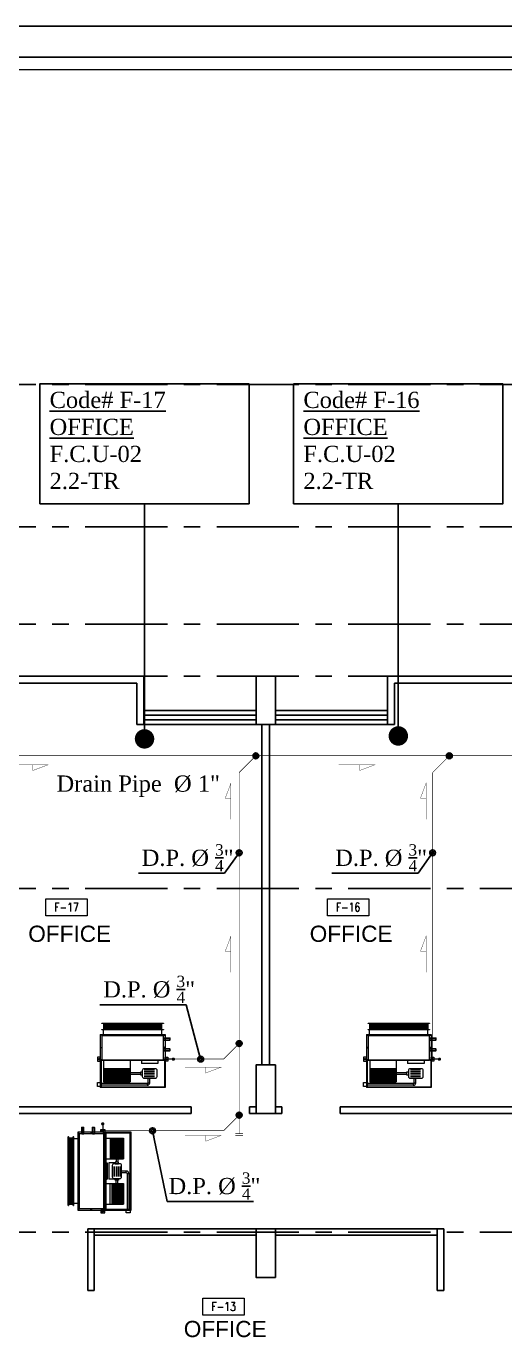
# Model space of a CAD drawing. Extents: x -711 to 2784, y 81 to 852.
# Drawn here: x -677.58 to -670.19, y 138.68 to 158.99 of the extents above; entities that cross this region are included whole.
import ezdxf
from ezdxf.enums import TextEntityAlignment as Align

# ---------------------------------------------------------------- set-up
doc = ezdxf.new("R2010")
doc.units = 0
doc.header["$MEASUREMENT"] = 0
for name, pattern in [('CENTERX2', [101.6, 63.5, -12.7, 12.7, -12.7]), ('DASHDOT', [1, 0.5, -0.25, 0, -0.25]), ('HIDDEN-Z', [3, 2, -1])]:
    doc.linetypes.add(name, pattern=pattern)
for name, color, linetype in [('01_AC-EQUIP', 206, 'Continuous'), ('AXIS', 1, 'CENTERX2'), ('CH.W.PIPING TEXT', 4, 'Continuous'), ('COL', 2, 'Continuous'), ('COLHATCH', 5, 'Continuous'), ('DRAIN PIPE', 4, 'Continuous'), ('fram', 252, 'Continuous'), ('M-CH-WP-R', 40, 'HIDDEN-Z'), ('M-CH-WP-S', 142, 'Continuous'), ('M-EQBMNT', 21, 'Continuous'), ('WALL', 4, 'Continuous'), ('WIN', 5, 'Continuous'), ('ZONE TEXT', 73, 'Continuous')]:
    doc.layers.add(name, color=color, linetype=linetype)
doc.layers.add('A-SYMB-RMNU', color=4, linetype='Continuous', lineweight=9)
doc.styles.add('AC', font='romans.shx', dxfattribs={"height": 0.2})
doc.styles.add('ARABY', font='sosa.shx')
doc.styles.add('ROMANS-TITLE', font='ROMANS.shx', dxfattribs={"width": 0.8})
doc.dimstyles.new('IHAB', dxfattribs={"dimscale": 0, "dimtxt": 0.15, "dimasz": 0.09, "dimexe": 0.18, "dimexo": 0.0625, "dimgap": 0, "dimtad": 0, "dimtih": 1, "dimtoh": 1, "dimzin": 0, "dimdsep": 46, "dimtxsty": 'ARABY', "dimcen": 0.03, "dimse1": 1, "dimse2": 1, "dimclrd": 36, "dimclrt": 42, "dimadec": 0, "dimazin": 0, "dimtfac": 1, "dimtmove": 1, "dimatfit": 3, "dimldrblk": 'ORIGIN', "dimfxl": 1, "dimtolj": 1, "dimtzin": 0, "dimarcsym": 0})

# ---------------------------------------------------------------- blocks, each defined once
blk = doc.blocks.new('A$C069E27EC')
at = {"layer": '01_AC-EQUIP', "color": 2, "linetype": 'Continuous'}
for p, q in [((0, 0), (0, -130)), ((1, 0.3), (0.5, -1.3)), ((1, 0.3), (1.5, -1.3)), ((2, 0.3), (1.5, -1.3)), ((2, 0.3), (2.5, -1.3)), ((3, 0.3), (2.5, -1.3)), ((3, 0.3), (3.6, -1.3)), ((4.1, 0.3), (3.6, -1.3)), ((4.1, 0.3), (4.6, -1.3)), ((5.1, 0.3), (4.6, -1.3)), ((5.1, 0.3), (5.6, -1.3)), ((6.1, 0.3), (5.6, -1.3)), ((6.1, 0.3), (6.6, -1.3)), ((7.1, 0.3), (6.6, -1.3)), ((7.1, 0.3), (7.6, -1.3)), ((8.1, 0.3), (7.6, -1.3)), ((8.1, 0.3), (8.6, -1.3)), ((9.2, 0.3), (8.6, -1.3)), ((9.2, 0.3), (9.7, -1.3)), ((1.5, -128.7), (1.5, -1.3)), ((2.5, -128.7), (2.5, -1.3)), ((3.6, -128.7), (3.6, -1.3)), ((4.6, -128.7), (4.6, -1.3)), ((5.6, -128.7), (5.6, -1.3)), ((6.6, -128.7), (6.6, -1.3)), ((7.6, -128.7), (7.6, -1.3)), ((8.6, -128.7), (8.6, -1.3)), ((1, -130.3), (0.5, -128.7)), ((1, -130.3), (1.5, -128.7)), ((2, -130.3), (1.5, -128.7)), ((2, -130.3), (2.5, -128.7)), ((3, -130.3), (2.5, -128.7)), ((3, -130.3), (3.6, -128.7)), ((4.1, -130.3), (3.6, -128.7)), ((4.1, -130.3), (4.6, -128.7)), ((5.1, -130.3), (4.6, -128.7)), ((5.1, -130.3), (5.6, -128.7)), ((6.1, -130.3), (5.6, -128.7)), ((6.1, -130.3), (6.6, -128.7)), ((7.1, -130.3), (6.6, -128.7)), ((7.1, -130.3), (7.6, -128.7)), ((8.1, -130.3), (7.6, -128.7)), ((8.1, -130.3), (8.6, -128.7)), ((9.2, -130.3), (8.6, -128.7)), ((9.2, -130.3), (9.7, -128.7))]:
    blk.add_line(p, q, dxfattribs=at)
for points in [[(0, 2.5), (0.5, 2.5), (0.5, -132.5), (0, -132.5)], [(9.7, 2.5), (10.2, 2.5), (10.2, -132.5), (9.7, -132.5)]]:
    blk.add_lwpolyline(points, close=True, dxfattribs=at)
blk = doc.blocks.new('A$C7CD32F90')
at = {"layer": '01_AC-EQUIP', "color": 1, "lineweight": 20}
for p, q in [((0.089, -0.4), (0.089, -0.116)), ((0.408, -0.116), (0.089, -0.116)), ((0.408, -0.117), (0.089, -0.117)), ((0.408, -0.119), (0.089, -0.119)), ((0.408, -0.122), (0.089, -0.122)), ((0.408, -0.125), (0.089, -0.125)), ((0.408, -0.128), (0.089, -0.128)), ((0.408, -0.132), (0.089, -0.132)), ((0.408, -0.136), (0.089, -0.136)), ((0.408, -0.141), (0.089, -0.141)), ((0.408, -0.148), (0.089, -0.148)), ((0.408, -0.155), (0.089, -0.155)), ((0.408, -0.164), (0.089, -0.164)), ((0.408, -0.173), (0.089, -0.173)), ((0.408, -0.183), (0.089, -0.183)), ((0.408, -0.193), (0.089, -0.193)), ((0.408, -0.201), (0.089, -0.201)), ((0.408, -0.4), (0.408, -0.116)), ((0.683, -0.168), (0.526, -0.168)), ((0.683, -0.194), (0.526, -0.194)), ((0.599, -0.074), (0.599, -0.145)), ((0.626, -0.074), (0.599, -0.074)), ((0.626, -0.074), (0.626, -0.145)), ((0.639, -0.035), (1.2, -0.035)), ((0.639, -0.061), (0.639, -0.035)), ((0.639, -0.061), (1.2, -0.061)), ((0.791, -0.4), (0.791, -0.116)), ((0.791, -0.116), (1.11, -0.116)), ((0.791, -0.117), (1.11, -0.117)), ((0.791, -0.119), (1.11, -0.119)), ((0.791, -0.122), (1.11, -0.122)), ((0.791, -0.125), (1.11, -0.125)), ((0.791, -0.128), (1.11, -0.128)), ((0.791, -0.132), (1.11, -0.132)), ((0.791, -0.136), (1.11, -0.136)), ((0.791, -0.141), (1.11, -0.141)), ((0.791, -0.148), (1.11, -0.148)), ((0.791, -0.155), (1.11, -0.155)), ((0.791, -0.164), (1.11, -0.164)), ((0.791, -0.173), (1.11, -0.173)), ((0.791, -0.183), (1.11, -0.183)), ((0.791, -0.193), (1.11, -0.193)), ((0.791, -0.201), (1.11, -0.201)), ((1.11, -0.4), (1.11, -0.116)), ((0.408, -0.209), (0.089, -0.209)), ((0.408, -0.219), (0.089, -0.219)), ((0.408, -0.229), (0.089, -0.229)), ((0.408, -0.239), (0.089, -0.239)), ((0.408, -0.255), (0.089, -0.255)), ((0.408, -0.275), (0.089, -0.275)), ((0.408, -0.295), (0.089, -0.295)), ((0.089, -0.321), (0.408, -0.321)), ((0.408, -0.204), (0.46, -0.204)), ((0.408, -0.231), (0.46, -0.231)), ((0.472, -0.243), (0.472, -0.343)), ((0.472, -0.343), (0.726, -0.343)), ((0.472, -0.37), (0.726, -0.37)), ((0.472, -0.4), (0.472, -0.37)), ((0.683, -0.221), (0.526, -0.221)), ((0.683, -0.248), (0.526, -0.248)), ((0.683, -0.274), (0.526, -0.274)), ((0.726, -0.243), (0.726, -0.343)), ((0.726, -0.4), (0.726, -0.37)), ((0.791, -0.204), (0.739, -0.204)), ((0.791, -0.231), (0.739, -0.231)), ((0.791, -0.209), (1.11, -0.209)), ((0.791, -0.219), (1.11, -0.219)), ((0.791, -0.229), (1.11, -0.229)), ((0.791, -0.239), (1.11, -0.239)), ((0.791, -0.255), (1.11, -0.255)), ((0.791, -0.275), (1.11, -0.275)), ((0.791, -0.295), (1.11, -0.295)), ((1.11, -0.321), (0.791, -0.321)), ((0.022, -0.425), (0.001, -0.425)), ((0.011, -0.418), (0.011, -0.432)), ((0.011, -0.608), (0.011, -0.622)), ((1.178, -0.425), (1.199, -0.425)), ((1.189, -0.418), (1.189, -0.432)), ((1.189, -0.608), (1.189, -0.622)), ((0.022, -0.615), (0.001, -0.615)), ((0.022, -0.81), (0.001, -0.81)), ((0.011, -0.803), (0.011, -0.817)), ((1.178, -0.615), (1.199, -0.615)), ((1.178, -0.81), (1.199, -0.81)), ((1.189, -0.803), (1.189, -0.817)), ((0.1, -0.824), (0.1, -0.89)), ((1.1, -0.824), (1.1, -0.89))]:
    blk.add_line(p, q, dxfattribs=at)
at = {"layer": '01_AC-EQUIP', "color": 1, "linetype": 'DASHDOT', "lineweight": 20}
for p, q in [((0.408, -0.193), (0.089, -0.193)), ((0.791, -0.193), (1.11, -0.193))]:
    blk.add_line(p, q, dxfattribs=at)
at = {"layer": '01_AC-EQUIP', "color": 4, "lineweight": 20}
blk.add_line((-0.128, -0.438), (-0.023, -0.438), dxfattribs=at)
at = {"layer": '01_AC-EQUIP', "color": 1, "lineweight": 20}
for points in [[(0, -0.4), (1.2, -0.4), (1.2, 0), (0, 0)], [(0.012, -0.388), (1.188, -0.388), (1.188, -0.012), (0.012, -0.012)], [(0.485, -0.193), (0.46, -0.193), (0.46, -0.243), (0.485, -0.243)], [(0.714, -0.193), (0.739, -0.193), (0.739, -0.243), (0.714, -0.243)], [(1.244, -0.076), (1.2, -0.076), (1.2, -0.016), (1.244, -0.016)], [(1.2, -0.4), (0, -0.4), (0, -0.824), (1.2, -0.824)], [(-0.044, -0.407), (0, -0.407), (0, -0.467), (-0.044, -0.467)], [(1.175, -0.42), (0.024, -0.42), (0.024, -0.8), (1.175, -0.8)], [(1.244, -0.407), (1.2, -0.407), (1.2, -0.467), (1.244, -0.467)]]:
    blk.add_lwpolyline(points, close=True, dxfattribs=at)
blk.add_lwpolyline([(0.687, -0.145), (0.511, -0.145, 0.414214), (0.485, -0.171), (0.485, -0.264, 0.414214), (0.511, -0.291), (0.687, -0.291, 0.414214), (0.714, -0.264), (0.714, -0.171, 0.414214)], format="xyb", close=True, dxfattribs=at)
at = {"layer": '01_AC-EQUIP', "color": 4, "lineweight": 20, "const_width": 0.0252}
blk.add_lwpolyline([(-0.126, -0.45, 1), (-0.131, -0.425, 1)], format="xyb", close=True, dxfattribs=at)
at = {"layer": '01_AC-EQUIP', "color": 1, "lineweight": 20}
for centre in [(-0.023, -0.438), (1.223, -0.438)]:
    blk.add_circle(centre, 0.00932, dxfattribs=at)
for radius in [0.0399, 0.0133]:
    blk.add_arc((0.639, -0.074), radius, 90.0006, 180.0006, dxfattribs=at)
at = {"layer": '01_AC-EQUIP', "color": 1, "lineweight": 20, "extrusion": (0, 0, -1)}
for centre, major_axis, start_param, end_param in [((0.011, -0.425), (-0.00827, 0), -1.570796, 4.712389), ((0.011, -0.425), (-0.0047, 0), 3.141593, 9.424778), ((0.011, -0.615), (-0.00827, 0), -1.570796, 4.712389), ((0.011, -0.81), (-0.00827, 0), -1.570796, 4.712389), ((0.011, -0.615), (-0.0047, 0), 3.141593, 9.424778), ((0.011, -0.81), (-0.0047, 0), 3.141593, 9.424778)]:
    blk.add_ellipse(centre, major_axis=major_axis, ratio=0.646018, start_param=start_param, end_param=end_param, dxfattribs=at)
at = {"layer": '01_AC-EQUIP', "color": 1, "lineweight": 20}
for centre, major_axis, start_param, end_param in [((1.189, -0.425), (0.00827, 0), -1.570796, 4.712389), ((1.189, -0.425), (0.0047, 0), 3.141593, 9.424778), ((1.189, -0.615), (0.00827, 0), -1.570796, 4.712389), ((1.189, -0.81), (0.00827, 0), -1.570796, 4.712389), ((1.189, -0.615), (0.0047, 0), 3.141593, 9.424778), ((1.189, -0.81), (0.0047, 0), 3.141593, 9.424778)]:
    blk.add_ellipse(centre, major_axis=major_axis, ratio=0.646018, start_param=start_param, end_param=end_param, dxfattribs=at)
at = {"layer": 'M-CH-WP-R', "color": 6, "linetype": 'ByBlock', "ltscale": 1.5}
blk.add_lwpolyline([(0.025, -0.762), (0.025, -0.732), (-0.075, -0.732), (-0.075, -0.762)], close=True, dxfattribs=at)
at = {"layer": 'M-CH-WP-S', "color": 5, "linetype": 'ByBlock', "ltscale": 1.5}
blk.add_lwpolyline([(0.025, -0.597), (0.025, -0.567), (-0.075, -0.567), (-0.075, -0.597)], close=True, dxfattribs=at)
at = {"layer": 'M-EQBMNT', "color": 21, "linetype": 'ByBlock', "ltscale": 1.5}
for p, q in [((0.408, -0.116), (0.089, -0.116)), ((0.791, -0.116), (1.11, -0.116))]:
    blk.add_line(p, q, dxfattribs=at)
at = {"layer": '01_AC-EQUIP', "color": 1, "lineweight": 20, "xscale": 0.00784765227677817, "yscale": 0.00784765227677817, "zscale": 0.00784765227677817, "rotation": 270}
blk.add_blockref('A$C069E27EC', (1.11, -0.89), dxfattribs=at)
blk = doc.blocks.new('A$C224F6469')
at = {"layer": '01_AC-EQUIP', "color": 1, "lineweight": 20}
for p, q in [((0, 0), (1, 0)), ((0, -0.82), (0, 0)), ((1, -0.82), (1, 0)), ((0.007, -0.004), (0.988, -0.004)), ((0.007, -0.42), (0.007, -0.004)), ((0.32, -0.168), (0.163, -0.168)), ((0.32, -0.194), (0.163, -0.194)), ((0.236, -0.074), (0.236, -0.145)), ((0.263, -0.074), (0.236, -0.074)), ((0.263, -0.074), (0.263, -0.145)), ((0.276, -0.035), (1, -0.035)), ((0.276, -0.061), (0.276, -0.035)), ((0.276, -0.061), (1, -0.061)), ((0.541, -0.42), (0.541, -0.09)), ((0.541, -0.09), (0.949, -0.09)), ((0.541, -0.092), (0.949, -0.092)), ((0.541, -0.094), (0.949, -0.094)), ((0.541, -0.096), (0.949, -0.096)), ((0.541, -0.099), (0.949, -0.099)), ((0.541, -0.103), (0.949, -0.103)), ((0.541, -0.106), (0.949, -0.106)), ((0.541, -0.11), (0.949, -0.11)), ((0.541, -0.115), (0.949, -0.115)), ((0.541, -0.122), (0.949, -0.122)), ((0.541, -0.129), (0.949, -0.129)), ((0.541, -0.138), (0.949, -0.138)), ((0.541, -0.148), (0.949, -0.148)), ((0.541, -0.158), (0.949, -0.158)), ((0.541, -0.168), (0.949, -0.168)), ((0.541, -0.175), (0.949, -0.175)), ((0.541, -0.184), (0.949, -0.184)), ((0.541, -0.194), (0.949, -0.194)), ((0.949, -0.42), (0.949, -0.09)), ((0.988, -0.42), (0.988, -0.004)), ((0.109, -0.37), (0.363, -0.37)), ((0.109, -0.42), (0.109, -0.37)), ((0.32, -0.221), (0.163, -0.221)), ((0.32, -0.248), (0.163, -0.248)), ((0.32, -0.274), (0.163, -0.274)), ((0.363, -0.42), (0.363, -0.37)), ((0.541, -0.204), (0.376, -0.204)), ((0.541, -0.231), (0.376, -0.231)), ((0.541, -0.214), (0.949, -0.214)), ((0.541, -0.23), (0.949, -0.23)), ((0.541, -0.25), (0.949, -0.25)), ((0.541, -0.27), (0.949, -0.27)), ((0.949, -0.295), (0.541, -0.295)), ((0, -0.42), (1, -0.42)), ((0.022, -0.425), (0.001, -0.425)), ((0.011, -0.418), (0.011, -0.432)), ((0.011, -0.608), (0.011, -0.622)), ((0.978, -0.425), (0.999, -0.425)), ((0.989, -0.418), (0.989, -0.432)), ((0.989, -0.608), (0.989, -0.622)), ((0.022, -0.615), (0.001, -0.615)), ((0.022, -0.81), (0.001, -0.81)), ((0.011, -0.803), (0.011, -0.817)), ((0.978, -0.615), (0.999, -0.615)), ((0.978, -0.81), (0.999, -0.81)), ((0.989, -0.803), (0.989, -0.817)), ((1, -0.82), (0, -0.82)), ((0.05, -0.82), (0.05, -0.89)), ((0.95, -0.82), (0.95, -0.89))]:
    blk.add_line(p, q, dxfattribs=at)
at = {"layer": '01_AC-EQUIP', "color": 1, "linetype": 'DASHDOT', "lineweight": 20}
blk.add_line((0.541, -0.168), (0.949, -0.168), dxfattribs=at)
at = {"layer": '01_AC-EQUIP', "color": 4, "lineweight": 20}
blk.add_line((-0.128, -0.438), (-0.023, -0.438), dxfattribs=at)
at = {"layer": '01_AC-EQUIP', "color": 2, "lineweight": 20}
for p, q in [((0.047, -0.9), (0.063, -0.895)), ((0.047, -0.9), (0.063, -0.905)), ((0.047, -0.91), (0.063, -0.905)), ((0.047, -0.91), (0.063, -0.915)), ((0.047, -0.92), (0.063, -0.915)), ((0.047, -0.92), (0.063, -0.925)), ((0.047, -0.931), (0.063, -0.925)), ((0.047, -0.931), (0.063, -0.936)), ((0.047, -0.941), (0.063, -0.936)), ((0.047, -0.941), (0.063, -0.946)), ((0.047, -0.951), (0.063, -0.946)), ((0.047, -0.951), (0.063, -0.956)), ((0.047, -0.961), (0.063, -0.956)), ((0.047, -0.961), (0.063, -0.966)), ((0.047, -0.971), (0.063, -0.966)), ((0.047, -0.971), (0.063, -0.976)), ((0.047, -0.981), (0.063, -0.976)), ((0.047, -0.981), (0.063, -0.987)), ((0.063, -0.905), (0.937, -0.905)), ((0.063, -0.915), (0.937, -0.915)), ((0.063, -0.925), (0.937, -0.925)), ((0.063, -0.936), (0.937, -0.936)), ((0.063, -0.946), (0.937, -0.946)), ((0.063, -0.956), (0.937, -0.956)), ((0.063, -0.966), (0.937, -0.966)), ((0.063, -0.976), (0.937, -0.976)), ((0.953, -0.9), (0.937, -0.895)), ((0.953, -0.9), (0.937, -0.905)), ((0.953, -0.91), (0.937, -0.905)), ((0.953, -0.91), (0.937, -0.915)), ((0.953, -0.92), (0.937, -0.915)), ((0.953, -0.92), (0.937, -0.925)), ((0.953, -0.931), (0.937, -0.925)), ((0.953, -0.931), (0.937, -0.936)), ((0.953, -0.941), (0.937, -0.936)), ((0.953, -0.941), (0.937, -0.946)), ((0.953, -0.951), (0.937, -0.946)), ((0.953, -0.951), (0.937, -0.956)), ((0.953, -0.961), (0.937, -0.956)), ((0.953, -0.961), (0.937, -0.966)), ((0.953, -0.971), (0.937, -0.966)), ((0.953, -0.971), (0.937, -0.976)), ((0.953, -0.981), (0.937, -0.976)), ((0.953, -0.981), (0.937, -0.987))]:
    blk.add_line(p, q, dxfattribs=at)
at = {"layer": '01_AC-EQUIP', "color": 1, "lineweight": 20}
blk.add_lwpolyline([(0.324, -0.145), (0.149, -0.145, 0.414214), (0.122, -0.171), (0.122, -0.264, 0.414214), (0.149, -0.291), (0.324, -0.291, 0.414214), (0.351, -0.264), (0.351, -0.171, 0.414214)], format="xyb", close=True, dxfattribs=at)
for points in [[(0.351, -0.193), (0.376, -0.193), (0.376, -0.243), (0.351, -0.243)], [(1.044, -0.076), (1, -0.076), (1, -0.016), (1.044, -0.016)], [(-0.044, -0.407), (0, -0.407), (0, -0.467), (-0.044, -0.467)], [(0.025, -0.8), (0.975, -0.8), (0.975, -0.42), (0.025, -0.42)], [(1.044, -0.407), (1, -0.407), (1, -0.467), (1.044, -0.467)]]:
    blk.add_lwpolyline(points, close=True, dxfattribs=at)
at = {"layer": '01_AC-EQUIP', "color": 4, "lineweight": 20, "const_width": 0.0252}
blk.add_lwpolyline([(-0.126, -0.45, 1), (-0.131, -0.425, 1)], format="xyb", close=True, dxfattribs=at)
at = {"layer": '01_AC-EQUIP', "color": 2, "lineweight": 20}
for points in [[(0.975, -0.89), (0.975, -0.895), (0.025, -0.895), (0.025, -0.89)], [(0.975, -0.987), (0.975, -0.992), (0.025, -0.992), (0.025, -0.987)]]:
    blk.add_lwpolyline(points, close=True, dxfattribs=at)
at = {"layer": '01_AC-EQUIP', "color": 1, "lineweight": 20}
for centre in [(-0.023, -0.438), (1.023, -0.438)]:
    blk.add_circle(centre, 0.00932, dxfattribs=at)
for radius in [0.0399, 0.0133]:
    blk.add_arc((0.276, -0.074), radius, 90.0006, 180.0006, dxfattribs=at)
at = {"layer": '01_AC-EQUIP', "color": 1, "lineweight": 20, "extrusion": (0, 0, -1)}
for centre, major_axis, start_param, end_param in [((0.011, -0.425), (-0.00827, 0), -1.570796, 4.712389), ((0.011, -0.425), (-0.0047, 0), 3.141593, 9.424778), ((0.011, -0.615), (-0.00827, 0), -1.570796, 4.712389), ((0.011, -0.81), (-0.00827, 0), -1.570796, 4.712389), ((0.011, -0.615), (-0.0047, 0), 3.141593, 9.424778), ((0.011, -0.81), (-0.0047, 0), 3.141593, 9.424778)]:
    blk.add_ellipse(centre, major_axis=major_axis, ratio=0.646018, start_param=start_param, end_param=end_param, dxfattribs=at)
at = {"layer": '01_AC-EQUIP', "color": 1, "lineweight": 20}
for centre, major_axis, start_param, end_param in [((0.989, -0.425), (0.00827, 0), -1.570796, 4.712389), ((0.989, -0.425), (0.0047, 0), 3.141593, 9.424778), ((0.989, -0.615), (0.00827, 0), -1.570796, 4.712389), ((0.989, -0.81), (0.00827, 0), -1.570796, 4.712389), ((0.989, -0.615), (0.0047, 0), 3.141593, 9.424778), ((0.989, -0.81), (0.0047, 0), 3.141593, 9.424778)]:
    blk.add_ellipse(centre, major_axis=major_axis, ratio=0.646018, start_param=start_param, end_param=end_param, dxfattribs=at)
at = {"layer": 'M-CH-WP-R', "color": 6, "linetype": 'ByBlock', "ltscale": 1.5}
blk.add_lwpolyline([(0.025, -0.762), (0.025, -0.732), (-0.075, -0.732), (-0.075, -0.762)], close=True, dxfattribs=at)
at = {"layer": 'M-CH-WP-S', "color": 5, "linetype": 'ByBlock', "ltscale": 1.5}
blk.add_lwpolyline([(0.025, -0.597), (0.025, -0.567), (-0.075, -0.567), (-0.075, -0.597)], close=True, dxfattribs=at)
at = {"layer": 'M-EQBMNT', "color": 21, "linetype": 'ByBlock', "ltscale": 1.5}
blk.add_line((0.541, -0.09), (0.949, -0.09), dxfattribs=at)
blk = doc.blocks.new('DOT')
at = {"color": 0, "linetype": 'ByBlock'}
blk.add_line((-0.5, 0), (-1, 0), dxfattribs=at)
at = {"color": 0, "linetype": 'ByBlock', "const_width": 0.5}
blk.add_lwpolyline([(-0.25, 0, 1), (0.25, 0, 1)], format="xyb", close=True, dxfattribs=at)
blk = doc.blocks.new('A-ROOM')
at = {"layer": 'A-SYMB-RMNU'}
blk.add_lwpolyline([(-425, 175), (425, 175), (425, -175), (-425, -175)], close=True, dxfattribs=at)
at = {"layer": 'A-SYMB-RMNU', "style": 'ROMANS-TITLE', "width": 0.8}
blk.add_attdef('ROOM-NO', text='', height=175, dxfattribs=at).set_placement((0, 0), align=Align.MIDDLE)

msp = doc.modelspace()

# ---------------------------------------------------------------- hatches: boundary and pattern name
at = {"layer": 'COLHATCH', "linetype": 'Continuous'}
h = msp.add_hatch(dxfattribs=at)
h.set_pattern_fill('_USER', color=252, scale=0.05, angle=45, style=0, double=1, pattern_type=0)
h.set_pattern_definition([(45, (-481.988946, -26.312867), (-0.035355339, 0.035355339), []), (135, (-481.988946, -26.312867), (-0.035355339, -0.035355339), [])])
h.paths.add_polyline_path([(-661.549, 151.267), (-661.849, 151.267), (-661.849, 150.367), (-661.549, 150.367)])
h.paths.add_polyline_path([(-659.549, 151.267), (-660.349, 151.267), (-660.349, 150.967), (-659.549, 150.967)])
h.paths.add_polyline_path([(-657.599, 149.267), (-657.899, 149.267), (-657.899, 148.667), (-657.599, 148.667)])
h.paths.add_polyline_path([(-657.199, 145.687), (-657.999, 145.687), (-657.999, 145.387), (-657.199, 145.387)])
h.paths.add_polyline_path([(-659.749, 145.687), (-660.549, 145.687), (-660.549, 145.387), (-659.749, 145.387)])
h.paths.add_polyline_path([(-659.649, 140.637), (-660.549, 140.637), (-660.549, 140.337), (-659.649, 140.337)])
h.paths.add_polyline_path([(-657.199, 140.687), (-657.999, 140.687), (-657.999, 140.387), (-657.199, 140.387)])
h.paths.add_polyline_path([(-659.456, 134.417), (-660.556, 134.417), (-660.556, 134.117), (-659.703, 134.117, -0.011587), (-659.719, 133.431), (-659.47, 133.421, 0.01656)])
h.paths.add_polyline_path([(-659.651, 131.687), (-659.904, 131.687, -0.040808), (-660.493, 129.348), (-660.256, 129.267, 0.04151)])
h.paths.add_polyline_path([(-661.549, 132.287), (-661.849, 132.287), (-661.849, 131.387), (-661.549, 131.387)])
h.paths.add_polyline_path([(-665.679, 132.287), (-666.079, 132.287), (-666.079, 131.387), (-665.679, 131.387)])
h.paths.add_polyline_path([(-669.479, 132.287), (-669.929, 132.287), (-669.929, 131.387), (-669.479, 131.387)])
h.paths.add_polyline_path([(-669.729, 130.467), (-670.029, 130.467), (-670.029, 129.567), (-669.729, 129.567)])
h.paths.add_polyline_path([(-677.729, 132.287), (-678.029, 132.287), (-678.029, 131.387), (-677.729, 131.387)])
h.paths.add_polyline_path([(-677.729, 130.467), (-678.029, 130.467), (-678.029, 129.567), (-677.729, 129.567)])
h.paths.add_polyline_path([(-685.729, 132.287), (-686.029, 132.287), (-686.029, 131.387), (-685.729, 131.387)])
h.paths.add_polyline_path([(-685.729, 130.467), (-686.029, 130.467), (-686.029, 129.567), (-685.729, 129.567)])
h.paths.add_polyline_path([(-693.829, 132.287), (-694.279, 132.287), (-694.279, 131.387), (-693.828, 131.387)])
h.paths.add_polyline_path([(-693.729, 130.467), (-694.029, 130.467), (-694.029, 129.567), (-693.729, 129.567)])
h.paths.add_polyline_path([(-697.679, 132.287), (-698.079, 132.287), (-698.079, 131.387), (-697.679, 131.387)])
h.paths.add_polyline_path([(-701.909, 132.287), (-702.209, 132.287), (-702.209, 131.387), (-701.909, 131.387)])
h.paths.add_polyline_path([(-703.201, 134.417), (-704.301, 134.417, 0.01656), (-704.288, 133.421), (-704.039, 133.431, -0.011587), (-704.054, 134.117), (-703.201, 134.117)])
h.paths.add_polyline_path([(-703.854, 131.687), (-704.107, 131.687, 0.04151), (-703.502, 129.267), (-703.265, 129.348, -0.040808)])
h.paths.add_polyline_path([(-703.209, 140.637), (-704.109, 140.637), (-704.109, 140.337), (-703.209, 140.337)])
h.paths.add_polyline_path([(-705.759, 140.687), (-706.559, 140.687), (-706.559, 140.387), (-705.759, 140.387)])
h.paths.add_polyline_path([(-705.759, 145.687), (-706.559, 145.687), (-706.559, 145.387), (-705.759, 145.387)])
h.paths.add_polyline_path([(-703.209, 145.687), (-704.009, 145.687), (-704.009, 145.387), (-703.209, 145.387)])
h.paths.add_polyline_path([(-705.859, 149.267), (-706.159, 149.267), (-706.159, 148.667), (-705.859, 148.667)])
h.paths.add_polyline_path([(-703.409, 151.267), (-704.209, 151.267), (-704.209, 150.967), (-703.409, 150.967)])
h.paths.add_polyline_path([(-701.909, 151.267), (-702.209, 151.267), (-702.209, 150.367), (-701.909, 150.367)])
h.paths.add_polyline_path([(-697.629, 151.267), (-698.029, 151.267), (-698.029, 150.367), (-697.629, 150.367)])
h.paths.add_polyline_path([(-693.829, 151.267), (-694.279, 151.267), (-694.279, 150.367), (-693.829, 150.367)])
h.paths.add_polyline_path([(-684.479, 153.467), (-684.779, 153.467), (-684.779, 152.867), (-684.479, 152.867)])
h.paths.add_polyline_path([(-684.479, 150.967), (-679.379, 150.967), (-679.379, 149.517), (-679.079, 149.517), (-679.079, 151.267), (-684.779, 151.267), (-684.779, 149.517), (-684.479, 149.517)])
h.paths.add_polyline_path([(-677.729, 153.467), (-678.029, 153.467), (-678.029, 152.867), (-677.729, 152.867)])
h.paths.add_polyline_path([(-677.729, 150.117), (-678.029, 150.117), (-678.029, 149.517), (-677.729, 149.517)])
h.paths.add_polyline_path([(-669.479, 151.267), (-669.929, 151.267), (-669.929, 150.367), (-669.479, 150.367)])
at = {"layer": 'DRAIN PIPE', "linetype": 'Continuous'}
for points in [[(-674.075, 147.736, 1), (-673.985, 147.736, 1)], [(-671.087, 147.736, 1), (-670.998, 147.736, 1)], [(-674.334, 143.295, 1), (-674.244, 143.295, 1)], [(-674.334, 142.19, 1), (-674.244, 142.19, 1)]]:
    msp.add_hatch(color=2, dxfattribs=at).paths.add_polyline_path(points)

# ---------------------------------------------------------------- linework, layer by layer
at = {"layer": 'AXIS', "color": 252, "linetype": 'CENTERX2', "ltscale": 0.02}
for p, q in [((-655.078, 153.467), (-708.68, 153.467)), ((-655.078, 151.267), (-708.68, 151.267)), ((-655.078, 149.767), (-708.68, 149.767)), ((-655.078, 148.967), (-708.68, 148.967)), ((-655.078, 145.687), (-708.68, 145.687)), ((-655.078, 140.387), (-708.68, 140.387))]:
    msp.add_line(p, q, dxfattribs=at)
at = {"layer": 'CH.W.PIPING TEXT', "color": 34, "linetype": 'Continuous'}
for points in [[(-677.368, 151.626), (-674.135, 151.626), (-674.135, 153.474), (-677.368, 153.474)], [(-673.448, 151.626), (-670.215, 151.626), (-670.215, 153.474), (-673.448, 153.474)]]:
    msp.add_lwpolyline(points, close=True, dxfattribs=at)
at = {"layer": 'COL', "color": 252, "linetype": 'Continuous'}
for points in [[(-673.729, 148.967), (-674.029, 148.967), (-674.029, 148.217), (-673.729, 148.217)], [(-673.729, 142.967), (-674.029, 142.967), (-674.029, 142.217), (-673.729, 142.217)], [(-673.729, 140.437), (-674.029, 140.437), (-674.029, 139.687), (-673.729, 139.687)]]:
    msp.add_lwpolyline(points, close=True, dxfattribs=at)
at = {"layer": 'DRAIN PIPE', "color": 6, "const_width": 0.01}
for points in [[(-678.742, 147.736), (-657.846, 147.736)], [(-674.03, 147.736), (-674.289, 147.477)], [(-671.042, 147.736), (-671.301, 147.477)], [(-674.289, 141.907), (-674.289, 147.477)], [(-671.301, 143.056), (-671.301, 147.477)], [(-674.289, 143.295), (-674.528, 143.056)], [(-675.411, 143.056), (-674.528, 143.056)], [(-674.289, 142.19), (-674.528, 141.951)], [(-676.397, 141.951), (-674.528, 141.951)], [(-674.23, 141.907), (-674.348, 141.907)], [(-674.23, 141.88), (-674.348, 141.88)]]:
    msp.add_lwpolyline(points, dxfattribs=at)
at = {"layer": 'DRAIN PIPE', "color": 2, "linetype": 'Continuous', "const_width": 0.005}
for points in [[(-677.801, 147.597), (-677.241, 147.597), (-677.476, 147.509), (-677.476, 147.597)], [(-672.751, 147.597), (-672.191, 147.597), (-672.426, 147.509), (-672.426, 147.597)], [(-674.416, 146.754), (-674.416, 147.315), (-674.505, 147.08), (-674.416, 147.08)], [(-671.401, 146.754), (-671.401, 147.315), (-671.49, 147.08), (-671.401, 147.08)], [(-674.416, 144.394), (-674.416, 144.954), (-674.505, 144.719), (-674.416, 144.719)], [(-671.401, 144.394), (-671.401, 144.954), (-671.49, 144.719), (-671.401, 144.719)], [(-675.127, 142.931), (-674.567, 142.931), (-674.802, 142.842), (-674.802, 142.931)], [(-675.127, 141.878), (-674.567, 141.878), (-674.802, 141.79), (-674.802, 141.878)]]:
    msp.add_lwpolyline(points, dxfattribs=at)
at = {"layer": 'DRAIN PIPE', "color": 2, "linetype": 'Continuous'}
for centre in [(-674.03, 147.736), (-671.043, 147.736), (-674.289, 143.295), (-674.289, 142.19)]:
    msp.add_circle(centre, 0.0448, dxfattribs=at)
at = {"layer": 'fram'}
msp.add_line((-646.067, 158.515), (-710.114, 158.515), dxfattribs=at)
for points in [[(-710.591, 158.992), (-645.591, 158.992), (-645.591, 120.992), (-710.591, 120.992)], [(-653.644, 158.515), (-710.114, 158.515), (-710.114, 121.469), (-653.644, 121.469)]]:
    msp.add_lwpolyline(points, close=True, dxfattribs=at)
at = {"layer": 'WALL', "color": 252, "linetype": 'Continuous'}
for p, q in [((-678.029, 148.967), (-675.759, 148.967)), ((-675.759, 148.967), (-675.759, 148.217)), ((-674.029, 148.217), (-674.029, 148.967)), ((-674.029, 148.967), (-673.729, 148.967)), ((-673.729, 148.967), (-673.729, 148.217)), ((-671.999, 148.967), (-671.999, 148.217)), ((-669.729, 148.967), (-671.999, 148.967)), ((-677.729, 148.857), (-675.869, 148.857)), ((-675.869, 148.857), (-675.869, 148.217)), ((-671.889, 148.857), (-671.889, 148.217)), ((-670.029, 148.857), (-671.889, 148.857)), ((-675.869, 148.217), (-675.759, 148.217)), ((-673.939, 148.217), (-674.029, 148.217)), ((-673.939, 148.217), (-673.939, 142.967)), ((-673.819, 148.217), (-673.819, 142.967)), ((-673.729, 148.217), (-673.819, 148.217)), ((-671.999, 148.217), (-671.889, 148.217)), ((-674.029, 142.217), (-674.029, 142.967)), ((-674.029, 142.967), (-673.939, 142.967)), ((-673.819, 142.967), (-673.729, 142.967)), ((-673.729, 142.967), (-673.729, 142.217)), ((-674.029, 142.217), (-673.729, 142.217)), ((-676.629, 140.437), (-676.629, 139.487)), ((-676.629, 140.437), (-676.529, 140.437)), ((-676.529, 140.437), (-676.529, 139.487)), ((-674.029, 140.437), (-674.029, 139.687)), ((-674.029, 140.437), (-673.729, 140.437)), ((-673.729, 139.687), (-673.729, 140.437)), ((-671.229, 140.437), (-671.229, 139.487)), ((-671.229, 140.437), (-671.129, 140.437)), ((-671.129, 140.437), (-671.129, 139.487)), ((-674.029, 139.687), (-673.729, 139.687)), ((-676.529, 139.487), (-676.629, 139.487)), ((-671.229, 139.487), (-671.129, 139.487))]:
    msp.add_line(p, q, dxfattribs=at)
at = {"layer": 'WALL', "linetype": 'Continuous'}
msp.add_lwpolyline([(-653.836, 158.323, 0.0192, 0.0192, 0), (-709.922, 158.323, 0.0192, 0.0192, 0), (-709.922, 121.661, 0.0192, 0.0192, 0), (-653.836, 121.661, 0.0192, 0.0192, 0)], format="xyseb", close=True, dxfattribs=at)
at = {"layer": 'WIN', "color": 252}
for p, q in [((-675.759, 148.437), (-674.029, 148.437)), ((-675.759, 148.362), (-674.029, 148.362)), ((-675.759, 148.292), (-674.029, 148.292)), ((-673.729, 148.437), (-671.999, 148.437)), ((-671.999, 148.362), (-673.729, 148.362)), ((-671.999, 148.292), (-673.729, 148.292)), ((-675.759, 148.217), (-674.029, 148.217)), ((-673.729, 148.217), (-671.999, 148.217)), ((-677.729, 142.317), (-675.029, 142.317)), ((-675.029, 142.217), (-677.729, 142.217)), ((-675.029, 142.317), (-675.029, 142.217)), ((-674.129, 142.317), (-674.129, 142.217)), ((-674.129, 142.317), (-674.029, 142.317)), ((-674.129, 142.217), (-674.029, 142.217)), ((-673.729, 142.317), (-673.629, 142.317)), ((-673.629, 142.217), (-673.729, 142.217)), ((-673.629, 142.317), (-673.629, 142.217)), ((-672.729, 142.317), (-672.729, 142.217)), ((-670.029, 142.317), (-672.729, 142.317)), ((-672.729, 142.217), (-670.029, 142.217)), ((-676.529, 140.437), (-674.029, 140.437)), ((-673.729, 140.437), (-671.229, 140.437)), ((-676.529, 140.337), (-674.029, 140.337)), ((-673.729, 140.337), (-671.229, 140.337))]:
    msp.add_line(p, q, dxfattribs=at)

# ---------------------------------------------------------------- block references
at = {"layer": '01_AC-EQUIP'}
for name, p, rotation in [('A$C224F6469', (-675.434, 142.617), 180), ('A$C224F6469', (-671.324, 142.617), 180), ('A$C7CD32F90', (-675.959, 141.927), 270)]:
    msp.add_blockref(name, p, dxfattribs=dict(at, rotation=rotation))
at = {"layer": 'A-SYMB-RMNU', "xscale": 0.0007500000000391083, "yscale": 0.0007500000000106866, "zscale": 0.00075}
for p, values in [((-676.955, 145.4), {'ROOM-NO': 'F-17'}), ((-672.607, 145.4), {'ROOM-NO': 'F-16'}), ((-674.529, 139.238), {'ROOM-NO': 'F-13'})]:
    msp.add_blockref('A-ROOM', p, dxfattribs=at).add_auto_attribs(values)

# ---------------------------------------------------------------- texts
at = {"layer": 'CH.W.PIPING TEXT', "color": 47, "linetype": 'Continuous', "char_height": 0.25, "width": 3.95146, "attachment_point": 7, "style": 'AC'}
for s, insert in [('\\A1;{\\fTimes New Roman|b0|i0|c0|p18;\\L\\C3;Code# F-17\\POFFICE\\P\\l\\C256;F.C.U-02\\L\\C3;\\P\\l\\C34;2.2-TR}', (-677.217, 151.847)), ('\\A1;{\\fTimes New Roman|b0|i0|c0|p18;\\L\\C3;Code# F-16\\POFFICE\\P\\l\\C256;F.C.U-02\\L\\C3;\\P\\l\\C34;2.2-TR}', (-673.297, 151.847))]:
    msp.add_mtext(s, dxfattribs=dict(at, insert=insert))
at = {"layer": 'DRAIN PIPE', "color": 6, "char_height": 0.25, "width": 10.22534, "attachment_point": 1, "style": 'AC'}
for s, insert in [('\\A1;{\\fTimes New Roman|b0|i0|c0|p18;\\C5;Drain Pipe  %%C 1"}', (-677.11, 147.432)), ('\\A1;{\\fTimes New Roman|b0|i0|c0|p18;\\C5;D.P. %%C \\H0.7x;\\S3/4;\\H1.429x;"}', (-675.794, 146.372)), ('\\A1;{\\fTimes New Roman|b0|i0|c0|p18;\\C5;D.P. %%C \\H0.7x;\\S3/4;\\H1.429x;"}', (-672.806, 146.372)), ('\\A1;{\\fTimes New Roman|b0|i0|c0|p18;\\C5;D.P. %%C \\H0.7x;\\S3/4;\\H1.429x;"}', (-676.389, 144.342)), ('\\A1;{\\fTimes New Roman|b0|i0|c0|p18;\\C5;D.P. %%C \\H0.7x;\\S3/4;\\H1.429x;"}', (-675.38, 141.307))]:
    msp.add_mtext(s, dxfattribs=dict(at, insert=insert))
at = {"layer": 'ZONE TEXT', "linetype": 'Continuous', "char_height": 0.25, "width": 3.29288, "attachment_point": 1, "style": 'AC'}
for insert in [(-677.547, 145.115), (-673.2, 145.115), (-675.145, 139.016)]:
    msp.add_mtext('{\\fArial|b0|i0|c0|p34;OFFICE}', dxfattribs=dict(at, insert=insert))

# ---------------------------------------------------------------- leaders
at = {"layer": 'CH.W.PIPING TEXT', "color": 47, "linetype": 'Continuous'}
for points in [[(-675.751, 147.997), (-675.751, 151.626)], [(-671.831, 148.042), (-671.831, 151.626)]]:
    msp.add_leader(points, dimstyle='IHAB', override={"dimscale": 1, "dimasz": 0.3, "dimclrd": 47, "dimldrblk": 'DOT'}, dxfattribs=at)
at = {"layer": 'DRAIN PIPE', "color": 6}
for points in [[(-674.289, 146.238), (-674.514, 145.924), (-675.846, 145.924)], [(-671.301, 146.238), (-671.526, 145.924), (-672.859, 145.924)], [(-674.884, 143.056), (-675.109, 143.894), (-676.442, 143.894)], [(-675.627, 141.951), (-675.402, 140.859), (-674.07, 140.859)]]:
    msp.add_leader(points, dimstyle='IHAB', override={"dimscale": 1, "dimldrblk": 'Origin2'}, dxfattribs=at)

doc.saveas('drawing.dxf')
